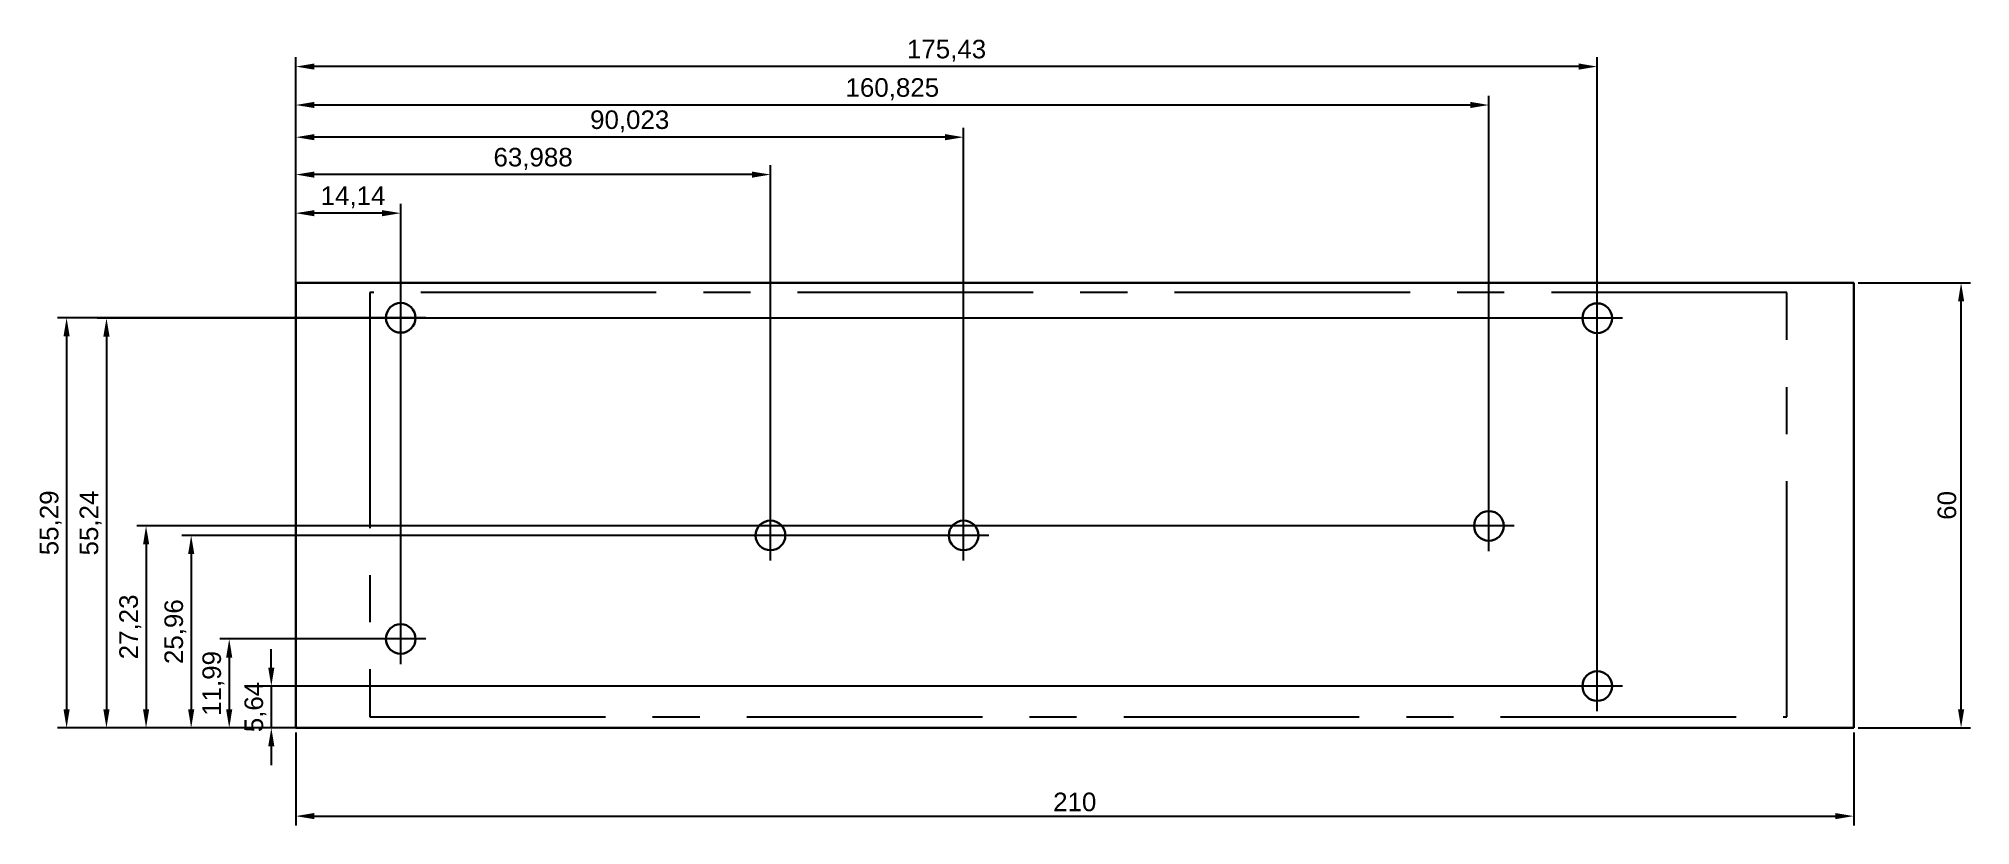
# Model space of a CAD drawing. Header units: millimetres. Extents: x -35 to 226, y -13 to 93.
import ezdxf

# ---------------------------------------------------------------- set-up
doc = ezdxf.new("R2010")
doc.units = ezdxf.units.MM
doc.linetypes.add('осевая', pattern=[50.8, 31.75, -6.35, 6.35, -6.35])
doc.layers.get('0').update_dxf_attribs({"lineweight": 30})
doc.layers.add('Оси', color=10, linetype='осевая')
doc.layers.add('Размеры', color=170, linetype='Continuous')
doc.styles.get("Standard").update_dxf_attribs({"font": 'arial.ttf'})
doc.dimstyles.new('ISO-25', dxfattribs={"dimtxt": 2.5, "dimasz": 2.5, "dimexe": 1.25, "dimexo": 0.625, "dimtad": 1, "dimdec": 3, "dimtxsty": 'Standard', "dimcen": 2.5, "dimadec": 0, "dimazin": 0, "dimtfac": 1, "dimtdec": 3, "dimtmove": 0, "dimatfit": 3, "dimfxl": 1, "dimarcsym": 0})

# ---------------------------------------------------------------- blocks, each defined once
blk = doc.blocks.new('*D1')
at = {"layer": 'Defpoints', "color": 0, "transparency": 16777216}
for p in [(0, 0), (210, 0), (210, -11.89)]:
    blk.add_point(p, dxfattribs=at)
at = {"layer": 'Размеры', "color": 0, "lineweight": -2, "transparency": 16777216}
for p, q in [((0, -0.62), (0, -13.14)), ((210, -0.62), (210, -13.14)), ((2.5, -11.89), (207.5, -11.89))]:
    blk.add_line(p, q, dxfattribs=at)
at = {"layer": 'Размеры', "color": 0, "transparency": 16777216}
for points in [[(2.5, -11.47), (2.5, -12.3), (0, -11.89)], [(207.5, -11.47), (207.5, -12.3), (210, -11.89)]]:
    blk.add_solid(points, dxfattribs=at)
at = {"layer": 'Размеры', "color": 0, "transparency": 16777216, "insert": (105, -9.99), "char_height": 2.5, "attachment_point": 5}
blk.add_mtext('210', dxfattribs=at)
blk = doc.blocks.new('*D2')
at = {"layer": 'Defpoints', "color": 0, "transparency": 16777216}
for p in [(210, 60), (224.47, 60), (210, 0)]:
    blk.add_point(p, dxfattribs=at)
at = {"layer": 'Размеры', "color": 0, "lineweight": -2, "transparency": 16777216}
for p, q in [((210.62, 60), (225.72, 60)), ((224.47, 2.5), (224.47, 57.5)), ((210.62, 0), (225.72, 0))]:
    blk.add_line(p, q, dxfattribs=at)
at = {"layer": 'Размеры', "color": 0, "transparency": 16777216}
for points in [[(224.06, 57.5), (224.89, 57.5), (224.47, 60)], [(224.06, 2.5), (224.89, 2.5), (224.47, 0)]]:
    blk.add_solid(points, dxfattribs=at)
at = {"layer": 'Размеры', "color": 0, "transparency": 16777216, "insert": (222.57, 30), "char_height": 2.5, "attachment_point": 5, "rotation": 90}
blk.add_mtext('60', dxfattribs=at)
blk = doc.blocks.new('*D3')
at = {"layer": 'Defpoints', "color": 0, "transparency": 16777216}
for p in [(0, 69.4), (0, 11.99), (14.14, 11.99)]:
    blk.add_point(p, dxfattribs=at)
at = {"layer": 'Размеры', "color": 0, "lineweight": -2, "transparency": 16777216}
for p, q in [((0, 12.62), (0, 70.65)), ((14.14, 12.62), (14.14, 70.65)), ((11.64, 69.4), (2.5, 69.4))]:
    blk.add_line(p, q, dxfattribs=at)
at = {"layer": 'Размеры', "color": 0, "transparency": 16777216}
for points in [[(2.5, 69.81), (2.5, 68.98), (0, 69.4)], [(11.64, 69.81), (11.64, 68.98), (14.14, 69.4)]]:
    blk.add_solid(points, dxfattribs=at)
at = {"layer": 'Размеры', "color": 0, "transparency": 16777216, "insert": (7.72, 71.53), "char_height": 2.5, "attachment_point": 5}
blk.add_mtext('14,14', dxfattribs=at)
blk = doc.blocks.new('*D4')
at = {"layer": 'Defpoints', "color": 0, "transparency": 16777216}
for p in [(0, 74.6), (0, 25.96), (63.99, 25.96)]:
    blk.add_point(p, dxfattribs=at)
at = {"layer": 'Размеры', "color": 0, "lineweight": -2, "transparency": 16777216}
for p, q in [((0, 26.59), (0, 75.85)), ((63.99, 26.59), (63.99, 75.85)), ((61.49, 74.6), (2.5, 74.6))]:
    blk.add_line(p, q, dxfattribs=at)
at = {"layer": 'Размеры', "color": 0, "transparency": 16777216}
for points in [[(2.5, 75.01), (2.5, 74.18), (0, 74.6)], [(61.49, 75.01), (61.49, 74.18), (63.99, 74.6)]]:
    blk.add_solid(points, dxfattribs=at)
at = {"layer": 'Размеры', "color": 0, "transparency": 16777216, "insert": (31.99, 76.72), "char_height": 2.5, "attachment_point": 5}
blk.add_mtext('63,988', dxfattribs=at)
blk = doc.blocks.new('*D5')
at = {"layer": 'Defpoints', "color": 0, "transparency": 16777216}
for p in [(0, 79.64), (0, 25.96), (90.02, 25.96)]:
    blk.add_point(p, dxfattribs=at)
at = {"layer": 'Размеры', "color": 0, "lineweight": -2, "transparency": 16777216}
for p, q in [((0, 26.59), (0, 80.89)), ((90.02, 26.59), (90.02, 80.89)), ((87.52, 79.64), (2.5, 79.64))]:
    blk.add_line(p, q, dxfattribs=at)
at = {"layer": 'Размеры', "color": 0, "transparency": 16777216}
for points in [[(2.5, 80.06), (2.5, 79.23), (0, 79.64)], [(87.52, 80.06), (87.52, 79.23), (90.02, 79.64)]]:
    blk.add_solid(points, dxfattribs=at)
at = {"layer": 'Размеры', "color": 0, "transparency": 16777216, "insert": (45.01, 81.77), "char_height": 2.5, "attachment_point": 5}
blk.add_mtext('90,023', dxfattribs=at)
blk = doc.blocks.new('*D6')
at = {"layer": 'Defpoints', "color": 0, "transparency": 16777216}
for p in [(0, 83.98), (0, 27.23), (160.82, 27.23)]:
    blk.add_point(p, dxfattribs=at)
at = {"layer": 'Размеры', "color": 0, "lineweight": -2, "transparency": 16777216}
for p, q in [((0, 27.86), (0, 85.23)), ((158.32, 83.98), (2.5, 83.98)), ((160.82, 27.86), (160.82, 85.23))]:
    blk.add_line(p, q, dxfattribs=at)
at = {"layer": 'Размеры', "color": 0, "transparency": 16777216}
for points in [[(2.5, 84.4), (2.5, 83.57), (0, 83.98)], [(158.32, 84.4), (158.32, 83.57), (160.82, 83.98)]]:
    blk.add_solid(points, dxfattribs=at)
at = {"layer": 'Размеры', "color": 0, "transparency": 16777216, "insert": (80.41, 86.11), "char_height": 2.5, "attachment_point": 5}
blk.add_mtext('160,825', dxfattribs=at)
blk = doc.blocks.new('*D7')
at = {"layer": 'Defpoints', "color": 0, "transparency": 16777216}
for p in [(0, 89.16), (0, 12.62), (175.43, 5.64)]:
    blk.add_point(p, dxfattribs=at)
at = {"layer": 'Размеры', "color": 0, "lineweight": -2, "transparency": 16777216}
for p, q in [((0, 13.24), (0, 90.41)), ((172.93, 89.16), (2.5, 89.16)), ((175.43, 6.26), (175.43, 90.41))]:
    blk.add_line(p, q, dxfattribs=at)
at = {"layer": 'Размеры', "color": 0, "transparency": 16777216}
for points in [[(2.5, 89.58), (2.5, 88.75), (0, 89.16)], [(172.93, 89.58), (172.93, 88.75), (175.43, 89.16)]]:
    blk.add_solid(points, dxfattribs=at)
at = {"layer": 'Размеры', "color": 0, "transparency": 16777216, "insert": (87.72, 91.29), "char_height": 2.5, "attachment_point": 5}
blk.add_mtext('175,43', dxfattribs=at)
blk = doc.blocks.new('*D16')
at = {"layer": 'Defpoints', "color": 0, "transparency": 16777216}
for p in [(175.43, 5.64), (-3.3, 0), (175.43, 0)]:
    blk.add_point(p, dxfattribs=at)
at = {"layer": 'Размеры', "color": 0, "lineweight": -2, "transparency": 16777216}
for p, q in [((-3.3, 8.14), (-3.3, 10.64)), ((174.81, 5.64), (-4.55, 5.64)), ((-3.3, 5.64), (-3.3, 0)), ((174.81, 0), (-4.55, 0)), ((-3.3, -2.5), (-3.3, -5))]:
    blk.add_line(p, q, dxfattribs=at)
at = {"layer": 'Размеры', "color": 0, "transparency": 16777216}
for points in [[(-3.72, 8.14), (-2.88, 8.14), (-3.3, 5.64)], [(-3.72, -2.5), (-2.88, -2.5), (-3.3, 0)]]:
    blk.add_solid(points, dxfattribs=at)
at = {"layer": 'Размеры', "color": 0, "transparency": 16777216, "insert": (-5.43, 2.82), "char_height": 2.5, "attachment_point": 5, "rotation": 90}
blk.add_mtext('5,64', dxfattribs=at)
blk = doc.blocks.new('*D17')
at = {"layer": 'Defpoints', "color": 0, "transparency": 16777216}
for p in [(14.14, 11.99), (-8.97, 0), (14.14, 0)]:
    blk.add_point(p, dxfattribs=at)
at = {"layer": 'Размеры', "color": 0, "lineweight": -2, "transparency": 16777216}
for p, q in [((13.51, 11.99), (-10.22, 11.99)), ((-8.97, 9.49), (-8.97, 2.5)), ((13.51, 0), (-10.22, 0))]:
    blk.add_line(p, q, dxfattribs=at)
at = {"layer": 'Размеры', "color": 0, "transparency": 16777216}
for points in [[(-9.39, 9.49), (-8.56, 9.49), (-8.97, 11.99)], [(-9.39, 2.5), (-8.56, 2.5), (-8.97, 0)]]:
    blk.add_solid(points, dxfattribs=at)
at = {"layer": 'Размеры', "color": 0, "transparency": 16777216, "insert": (-11.1, 6), "char_height": 2.5, "attachment_point": 5, "rotation": 90}
blk.add_mtext('11,99', dxfattribs=at)
blk = doc.blocks.new('*D18')
at = {"layer": 'Defpoints', "color": 0, "transparency": 16777216}
for p in [(90.02, 25.96), (-14.1, 0), (90.02, 0)]:
    blk.add_point(p, dxfattribs=at)
at = {"layer": 'Размеры', "color": 0, "lineweight": -2, "transparency": 16777216}
for p, q in [((89.4, 25.96), (-15.35, 25.96)), ((-14.1, 23.46), (-14.1, 2.5)), ((89.4, 0), (-15.35, 0))]:
    blk.add_line(p, q, dxfattribs=at)
at = {"layer": 'Размеры', "color": 0, "transparency": 16777216}
for points in [[(-14.51, 23.46), (-13.68, 23.46), (-14.1, 25.96)], [(-14.51, 2.5), (-13.68, 2.5), (-14.1, 0)]]:
    blk.add_solid(points, dxfattribs=at)
at = {"layer": 'Размеры', "color": 0, "transparency": 16777216, "insert": (-16.22, 12.98), "char_height": 2.5, "attachment_point": 5, "rotation": 90}
blk.add_mtext('25,96', dxfattribs=at)
blk = doc.blocks.new('*D19')
at = {"layer": 'Defpoints', "color": 0, "transparency": 16777216}
for p in [(160.82, 27.23), (-20.18, 0), (160.82, 0)]:
    blk.add_point(p, dxfattribs=at)
at = {"layer": 'Размеры', "color": 0, "lineweight": -2, "transparency": 16777216}
for p, q in [((160.2, 27.23), (-21.43, 27.23)), ((-20.18, 24.73), (-20.18, 2.5)), ((160.2, 0), (-21.43, 0))]:
    blk.add_line(p, q, dxfattribs=at)
at = {"layer": 'Размеры', "color": 0, "transparency": 16777216}
for points in [[(-20.59, 24.73), (-19.76, 24.73), (-20.18, 27.23)], [(-20.59, 2.5), (-19.76, 2.5), (-20.18, 0)]]:
    blk.add_solid(points, dxfattribs=at)
at = {"layer": 'Размеры', "color": 0, "transparency": 16777216, "insert": (-22.3, 13.62), "char_height": 2.5, "attachment_point": 5, "rotation": 90}
blk.add_mtext('27,23', dxfattribs=at)
blk = doc.blocks.new('*D25')
at = {"layer": 'Defpoints', "color": 0, "transparency": 16777216}
for p in [(175.43, 55.24), (-25.52, 0), (174.81, 0)]:
    blk.add_point(p, dxfattribs=at)
at = {"layer": 'Размеры', "color": 0, "lineweight": -2, "transparency": 16777216}
for p, q in [((174.81, 55.24), (-26.77, 55.24)), ((-25.52, 52.74), (-25.52, 2.5)), ((174.18, 0), (-26.77, 0))]:
    blk.add_line(p, q, dxfattribs=at)
at = {"layer": 'Размеры', "color": 0, "transparency": 16777216}
for points in [[(-25.94, 52.74), (-25.1, 52.74), (-25.52, 55.24)], [(-25.94, 2.5), (-25.1, 2.5), (-25.52, 0)]]:
    blk.add_solid(points, dxfattribs=at)
at = {"layer": 'Размеры', "color": 0, "transparency": 16777216, "insert": (-27.65, 27.62), "char_height": 2.5, "attachment_point": 5, "rotation": 90}
blk.add_mtext('55,24', dxfattribs=at)
blk = doc.blocks.new('*D26')
at = {"layer": 'Defpoints', "color": 0, "transparency": 16777216}
for p in [(14.14, 55.29), (-30.89, 0), (14.14, 0)]:
    blk.add_point(p, dxfattribs=at)
at = {"layer": 'Размеры', "color": 0, "lineweight": -2, "transparency": 16777216}
for p, q in [((13.51, 55.29), (-32.14, 55.29)), ((-30.89, 52.79), (-30.89, 2.5)), ((13.51, 0), (-32.14, 0))]:
    blk.add_line(p, q, dxfattribs=at)
at = {"layer": 'Размеры', "color": 0, "transparency": 16777216}
for points in [[(-31.31, 52.79), (-30.48, 52.79), (-30.89, 55.29)], [(-31.31, 2.5), (-30.48, 2.5), (-30.89, 0)]]:
    blk.add_solid(points, dxfattribs=at)
at = {"layer": 'Размеры', "color": 0, "transparency": 16777216, "insert": (-33.02, 27.65), "char_height": 2.5, "attachment_point": 5, "rotation": 90}
blk.add_mtext('55,29', dxfattribs=at)

msp = doc.modelspace()

# ---------------------------------------------------------------- linework, layer by layer
for p, q in [((0, 0), (0, 60)), ((0, 60), (210, 60)), ((210, 60), (210, 0)), ((210, 0), (0, 0))]:
    msp.add_line(p, q)
for centre in [(14.14, 55.29), (175.43, 55.24), (160.825, 27.23), (63.988, 25.96), (90.023, 25.96), (14.14, 11.99), (175.43, 5.64)]:
    msp.add_circle(centre, 2)
at = {"layer": 'Оси'}
for p, q in [((201, 58.7), (10, 58.7)), ((10, 58.7), (10, 1.5)), ((14.14, 51.8883), (14.14, 58.6917)), ((175.43, 51.8383), (175.43, 58.6417)), ((201, 1.5), (201, 58.7)), ((17.5417, 55.29), (10.7383, 55.29)), ((178.8317, 55.24), (172.0283, 55.24)), ((63.988, 22.5583), (63.988, 29.3617)), ((90.023, 22.5583), (90.023, 29.3617)), ((160.825, 23.8283), (160.825, 30.6317)), ((164.2267, 27.23), (157.4233, 27.23)), ((67.3897, 25.96), (60.5863, 25.96)), ((93.4247, 25.96), (86.6213, 25.96)), ((14.14, 8.5883), (14.14, 15.3917)), ((17.5417, 11.99), (10.7383, 11.99)), ((175.43, 2.2383), (175.43, 9.0417)), ((178.8317, 5.64), (172.0283, 5.64)), ((10, 1.5), (201, 1.5))]:
    msp.add_line(p, q, dxfattribs=at)

# ---------------------------------------------------------------- dimensions: what is measured, and where the dimension line sits
at = {"layer": 'Размеры'}
for base, p1, p2, picture, middle in [((0, 89.162), (175.43, 5.64), (0, 12.615), '*D7', (87.715, 91.2894)), ((0, 83.9849), (160.825, 27.23), (0, 27.23), '*D6', (80.4125, 86.1122)), ((0, 79.6447), (90.023, 25.96), (0, 25.96), '*D5', (45.0115, 81.7721)), ((0, 74.5966), (63.988, 25.96), (0, 25.96), '*D4', (31.994, 76.724)), ((210, -11.8868), (0, 0), (210, 0), '*D1', (105, -9.9853))]:
    dim = msp.add_linear_dim(base=base, p1=p1, p2=p2, dimstyle='ISO-25', dxfattribs=at)
    dim.commit()
    dim.dimension.update_dxf_attribs({"geometry": picture, "text_midpoint": middle})
dim = msp.add_linear_dim(base=(0, 69.3983), p1=(14.14, 11.99), p2=(0, 11.99), dimstyle='ISO-25', dxfattribs=at)
dim.commit()
dim.dimension.update_dxf_attribs({"geometry": '*D3', "text_midpoint": (7.7159, 69.3983), "dimtype": 160})
for base, p1, p2, picture, middle in [((224.4726, 60), (210, 0), (210, 60), '*D2', (222.5712, 30)), ((-30.8929, 0), (14.14, 55.29), (14.14, 0), '*D26', (-33.0203, 27.645)), ((-25.5208, 0), (175.43, 55.24), (174.805, 0), '*D25', (-27.6482, 27.62)), ((-20.1772, 0), (160.825, 27.23), (160.825, 0), '*D19', (-22.3046, 13.615)), ((-14.0971, 0), (90.023, 25.96), (90.023, 0), '*D18', (-16.2245, 12.98)), ((-8.9745, 0), (14.14, 11.99), (14.14, 0), '*D17', (-11.1019, 5.995))]:
    dim = msp.add_linear_dim(base=base, p1=p1, p2=p2, angle=90, dimstyle='ISO-25', dxfattribs=at)
    dim.commit()
    dim.dimension.update_dxf_attribs({"geometry": picture, "text_midpoint": middle})
dim = msp.add_linear_dim(base=(-3.2999, 0), p1=(175.43, 5.64), p2=(175.43, 0), angle=90, dimstyle='ISO-25', dxfattribs=at)
dim.commit()
dim.dimension.update_dxf_attribs({"geometry": '*D16', "text_midpoint": (-3.2999, 2.82), "dimtype": 160})

doc.saveas('drawing.dxf')
